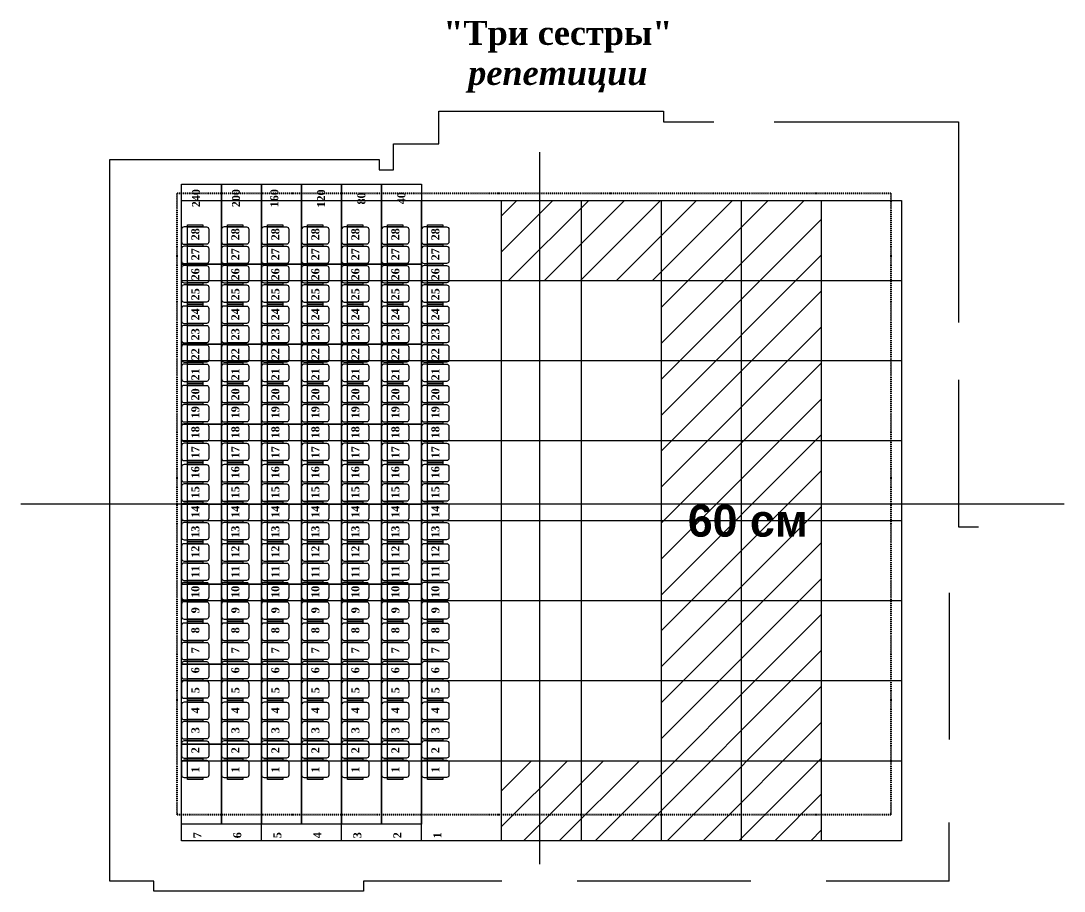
# Model space of a CAD drawing. Header units: millimetres. Extents: x -520232 to 211296, y -156633 to 78411.
# Drawn here: x -342989 to -316911, y -95142 to -73392 of the extents above; entities that cross this region are included whole.
import ezdxf

# ---------------------------------------------------------------- set-up
doc = ezdxf.new("R2010")
doc.units = ezdxf.units.MM
doc.linetypes.add('штрихпунктирнаяX2', pattern=[50.8, 25.4, -12.7, 0, -12.7])
for name, color, linetype in [('Декорации', 10, 'Continuous'), ('Оси', 7, 'Continuous'), ('Партер', 7, 'Continuous'), ('План галлереи', 7, 'Continuous'), ('План планшет1', 7, 'Continuous')]:
    doc.layers.add(name, color=color, linetype=linetype)
doc.layers.add('Сидения и станки', color=7, linetype='Continuous', lineweight=25)
doc.styles.get("Standard").update_dxf_attribs({"font": 'arial.ttf', "height": 300})

# ---------------------------------------------------------------- blocks, each defined once
blk = doc.blocks.new('A$C20D4365F')
at = {"layer": 'Сидения и станки'}
for points in [[(-1121.25, 530), (-808.75, 530, -0.41421356), (-748.75, 470), (-748.75, 0), (-1181.25, 0), (-1181.25, 470, -0.41421356)], [(-638.75, 530), (-326.25, 530, -0.41421356), (-266.25, 470), (-266.25, 0), (-698.75, 0), (-698.75, 470, -0.41421356)], [(-156.25, 530), (156.25, 530, -0.41421356), (216.25, 470), (216.25, 0), (-216.25, 0), (-216.25, 470, -0.41421356)], [(326.25, 530), (638.75, 530, -0.41421356), (698.75, 470), (698.75, 0), (266.25, 0), (266.25, 470, -0.41421356)], [(-748.75, 0), (-1181.25, 0), (-1181.25, -90, 0.41421356), (-1121.25, -150), (-808.75, -150, 0.41421356), (-748.75, -90)], [(-266.25, 0), (-698.75, 0), (-698.75, -90, 0.41421356), (-638.75, -150), (-326.25, -150, 0.41421356), (-266.25, -90)], [(216.25, 0), (-216.25, 0), (-216.25, -90, 0.41421356), (-156.25, -150), (156.25, -150, 0.41421356), (216.25, -90)], [(698.75, 0), (266.25, 0), (266.25, -90, 0.41421356), (326.25, -150), (638.75, -150, 0.41421356), (698.75, -90)]]:
    blk.add_lwpolyline(points, format="xyb", close=True, dxfattribs=at)
for points in [[(-1231.25, 380), (-1181.25, 380), (-1181.25, 0), (-1231.25, 0)], [(-748.75, 380), (-698.75, 380), (-698.75, 0), (-748.75, 0)], [(-266.25, 380), (-216.25, 380), (-216.25, 0), (-266.25, 0)], [(216.25, 380), (266.25, 380), (266.25, 0), (216.25, 0)], [(698.75, 380), (748.75, 380), (748.75, 0), (698.75, 0)]]:
    blk.add_lwpolyline(points, close=True, dxfattribs=at)
blk = doc.blocks.new('Партер 7х28')
at = {"layer": 'Партер'}
for points in [[(173801, -38869), (172801, -38869), (172801, -36869), (173801, -36869), (173801, -38869)], [(174801, -38869), (173801, -38869), (173801, -36869), (174801, -36869), (174801, -38869)], [(175801, -38869), (174801, -38869), (174801, -36869), (175801, -36869), (175801, -38869)], [(176801, -38869), (175801, -38869), (175801, -36869), (176801, -36869), (176801, -38869)], [(177801, -38869), (176801, -38869), (176801, -36869), (177801, -36869), (177801, -38869)], [(178801, -38869), (177801, -38869), (177801, -36869), (178801, -36869), (178801, -38869)], [(173801, -40869), (172801, -40869), (172801, -38869), (173801, -38869), (173801, -40869)], [(174801, -40869), (173801, -40869), (173801, -38869), (174801, -38869), (174801, -40869)], [(175801, -40869), (174801, -40869), (174801, -38869), (175801, -38869), (175801, -40869)], [(176801, -40869), (175801, -40869), (175801, -38869), (176801, -38869), (176801, -40869)], [(177801, -40869), (176801, -40869), (176801, -38869), (177801, -38869), (177801, -40869)], [(178801, -40869), (177801, -40869), (177801, -38869), (178801, -38869), (178801, -40869)], [(173801, -42869), (172801, -42869), (172801, -40869), (173801, -40869), (173801, -42869)], [(174801, -42869), (173801, -42869), (173801, -40869), (174801, -40869), (174801, -42869)], [(175801, -42869), (174801, -42869), (174801, -40869), (175801, -40869), (175801, -42869)], [(176801, -42869), (175801, -42869), (175801, -40869), (176801, -40869), (176801, -42869)], [(177801, -42869), (176801, -42869), (176801, -40869), (177801, -40869), (177801, -42869)], [(178801, -42869), (177801, -42869), (177801, -40869), (178801, -40869), (178801, -42869)], [(173801, -44869), (172801, -44869), (172801, -42869), (173801, -42869), (173801, -44869)], [(174801, -44869), (173801, -44869), (173801, -42869), (174801, -42869), (174801, -44869)], [(175801, -44869), (174801, -44869), (174801, -42869), (175801, -42869), (175801, -44869)], [(176801, -44869), (175801, -44869), (175801, -42869), (176801, -42869), (176801, -44869)], [(177801, -44869), (176801, -44869), (176801, -42869), (177801, -42869), (177801, -44869)], [(178801, -44869), (177801, -44869), (177801, -42869), (178801, -42869), (178801, -44869)], [(173801, -46869), (172801, -46869), (172801, -44869), (173801, -44869), (173801, -46869)], [(174801, -46869), (173801, -46869), (173801, -44869), (174801, -44869), (174801, -46869)], [(175801, -46869), (174801, -46869), (174801, -44869), (175801, -44869), (175801, -46869)], [(176801, -46869), (175801, -46869), (175801, -44869), (176801, -44869), (176801, -46869)], [(177801, -46869), (176801, -46869), (176801, -44869), (177801, -44869), (177801, -46869)], [(178801, -46869), (177801, -46869), (177801, -44869), (178801, -44869), (178801, -46869)], [(173801, -48869), (172801, -48869), (172801, -46869), (173801, -46869), (173801, -48869)], [(174801, -48869), (173801, -48869), (173801, -46869), (174801, -46869), (174801, -48869)], [(175801, -48869), (174801, -48869), (174801, -46869), (175801, -46869), (175801, -48869)], [(176801, -48869), (175801, -48869), (175801, -46869), (176801, -46869), (176801, -48869)], [(177801, -48869), (176801, -48869), (176801, -46869), (177801, -46869), (177801, -48869)], [(178801, -48869), (177801, -48869), (177801, -46869), (178801, -46869), (178801, -48869)], [(173801, -50869), (172801, -50869), (172801, -48869), (173801, -48869), (173801, -50869)], [(174801, -50869), (173801, -50869), (173801, -48869), (174801, -48869), (174801, -50869)], [(175801, -50869), (174801, -50869), (174801, -48869), (175801, -48869), (175801, -50869)], [(176801, -50869), (175801, -50869), (175801, -48869), (176801, -48869), (176801, -50869)], [(177801, -50869), (176801, -50869), (176801, -48869), (177801, -48869), (177801, -50869)], [(178801, -50869), (177801, -50869), (177801, -48869), (178801, -48869), (178801, -50869)], [(173801, -52869), (172801, -52869), (172801, -50869), (173801, -50869), (173801, -52869)], [(174801, -52869), (173801, -52869), (173801, -50869), (174801, -50869), (174801, -52869)], [(175801, -52869), (174801, -52869), (174801, -50869), (175801, -50869), (175801, -52869)], [(176801, -52869), (175801, -52869), (175801, -50869), (176801, -50869), (176801, -52869)], [(177801, -52869), (176801, -52869), (176801, -50869), (177801, -50869), (177801, -52869)], [(178801, -52869), (177801, -52869), (177801, -50869), (178801, -50869), (178801, -52869)]]:
    blk.add_lwpolyline(points, dxfattribs=at)
at = {"layer": 'Сидения и станки', "rotation": 270}
for p in [(172953, -39121), (173953, -39121), (174953, -39121), (175953, -39121), (176953, -39121), (177953, -39121), (178953, -39121), (172953, -41101), (173953, -41101), (174953, -41101), (175953, -41101), (176953, -41101), (177953, -41101), (178953, -41101), (172953, -43081), (173953, -43081), (174953, -43081), (175953, -43081), (176953, -43081), (177953, -43081), (178953, -43081), (172953, -45061), (173953, -45061), (174953, -45061), (175953, -45061), (176953, -45061), (177953, -45061), (178953, -45061), (172953, -47041), (173953, -47041), (174953, -47041), (175953, -47041), (176953, -47041), (177953, -47041), (178953, -47041), (172953, -49021), (173953, -49021), (174953, -49021), (175953, -49021), (176953, -49021), (177953, -49021), (178953, -49021), (172953, -51001), (173953, -51001), (174953, -51001), (175953, -51001), (176953, -51001), (177953, -51001), (178953, -51001)]:
    blk.add_blockref('A$C20D4365F', p, dxfattribs=at)
at = {"layer": 'Партер', "color": 0, "char_height": 200, "width": 439.44, "rotation": 90}
for s, insert, attachment_point in [('{\\fTimes New Roman|b1|i0|c204|p18; 240}', (173163, -37449), 4), ('{\\fTimes New Roman|b1|i0|c204|p18; 200}', (174163, -37449), 4), ('{\\fTimes New Roman|b1|i0|c204|p18; 160}', (175121, -37449), 4), ('{\\fTimes New Roman|b1|i0|c204|p18;120}', (176291, -37229), 5), ('{\\fTimes New Roman|b1|i0|c204|p18;80}', (177296, -37229), 5), ('{\\fTimes New Roman|b1|i0|c204|p18; 40}', (178298, -37449), 4)]:
    blk.add_mtext(s, dxfattribs=dict(at, insert=insert, attachment_point=attachment_point))
at = {"layer": 'Партер', "color": 5, "char_height": 200, "rotation": 90}
for s, insert, width, attachment_point in [('{\\fTimes New Roman|b1|i0|c204|p18;  28}', (173148, -38427), 500, 4), ('{\\fTimes New Roman|b1|i0|c204|p18;  28}', (174148, -38427), 500, 4), ('{\\fTimes New Roman|b1|i0|c204|p18;  28}', (175148, -38427), 500, 4), ('{\\fTimes New Roman|b1|i0|c204|p18;  28}', (176148, -38427), 500, 4), ('{\\fTimes New Roman|b1|i0|c204|p18;  28}', (177148, -38427), 500, 4), ('{\\fTimes New Roman|b1|i0|c204|p18;  28}', (178148, -38427), 500, 4), ('{\\fTimes New Roman|b1|i0|c204|p18;  28}', (179148, -38427), 500, 4), ('{\\fTimes New Roman|b1|i0|c204|p18;  27}', (173148, -38927), 500, 4), ('{\\fTimes New Roman|b1|i0|c204|p18;  27}', (174148, -38927), 500, 4), ('{\\fTimes New Roman|b1|i0|c204|p18;  27}', (175148, -38927), 500, 4), ('{\\fTimes New Roman|b1|i0|c204|p18;  27}', (176148, -38927), 500, 4), ('{\\fTimes New Roman|b1|i0|c204|p18;  27}', (177148, -38927), 500, 4), ('{\\fTimes New Roman|b1|i0|c204|p18;  27}', (178148, -38927), 500, 4), ('{\\fTimes New Roman|b1|i0|c204|p18;  27}', (179148, -38927), 500, 4), ('{\\fTimes New Roman|b1|i0|c204|p18;  26}', (173148, -39427), 500, 4), ('{\\fTimes New Roman|b1|i0|c204|p18;  26}', (174148, -39427), 500, 4), ('{\\fTimes New Roman|b1|i0|c204|p18;  26}', (175148, -39427), 500, 4), ('{\\fTimes New Roman|b1|i0|c204|p18;  26}', (176148, -39427), 500, 4), ('{\\fTimes New Roman|b1|i0|c204|p18;  26}', (177148, -39427), 500, 4), ('{\\fTimes New Roman|b1|i0|c204|p18;  26}', (178148, -39427), 500, 4), ('{\\fTimes New Roman|b1|i0|c204|p18;  26}', (179148, -39427), 500, 4), ('{\\fTimes New Roman|b1|i0|c204|p18;  25}', (173148, -39927), 500, 4), ('{\\fTimes New Roman|b1|i0|c204|p18;  25}', (174148, -39927), 500, 4), ('{\\fTimes New Roman|b1|i0|c204|p18;  25}', (175148, -39927), 500, 4), ('{\\fTimes New Roman|b1|i0|c204|p18;  25}', (176148, -39927), 500, 4), ('{\\fTimes New Roman|b1|i0|c204|p18;  25}', (177148, -39927), 500, 4), ('{\\fTimes New Roman|b1|i0|c204|p18;  25}', (178148, -39927), 500, 4), ('{\\fTimes New Roman|b1|i0|c204|p18;  25}', (179148, -39927), 500, 4), ('{\\fTimes New Roman|b1|i0|c204|p18;  24}', (173148, -40427), 500, 4), ('{\\fTimes New Roman|b1|i0|c204|p18;  24}', (174148, -40427), 500, 4), ('{\\fTimes New Roman|b1|i0|c204|p18;  24}', (175148, -40427), 500, 4), ('{\\fTimes New Roman|b1|i0|c204|p18;  24}', (176148, -40427), 500, 4), ('{\\fTimes New Roman|b1|i0|c204|p18;  24}', (177148, -40427), 500, 4), ('{\\fTimes New Roman|b1|i0|c204|p18;  24}', (178148, -40427), 500, 4), ('{\\fTimes New Roman|b1|i0|c204|p18;  24}', (179148, -40427), 500, 4), ('{\\fTimes New Roman|b1|i0|c204|p18;  23}', (173148, -40927), 500, 4), ('{\\fTimes New Roman|b1|i0|c204|p18;  23}', (174148, -40927), 500, 4), ('{\\fTimes New Roman|b1|i0|c204|p18;  23}', (175148, -40927), 500, 4), ('{\\fTimes New Roman|b1|i0|c204|p18;  23}', (176148, -40927), 500, 4), ('{\\fTimes New Roman|b1|i0|c204|p18;  23}', (177148, -40927), 500, 4), ('{\\fTimes New Roman|b1|i0|c204|p18;  23}', (178148, -40927), 500, 4), ('{\\fTimes New Roman|b1|i0|c204|p18;  23}', (179148, -40927), 500, 4), ('{\\fTimes New Roman|b1|i0|c204|p18;  22}', (173148, -41427), 500, 4), ('{\\fTimes New Roman|b1|i0|c204|p18;  22}', (174148, -41427), 500, 4), ('{\\fTimes New Roman|b1|i0|c204|p18;  22}', (175148, -41427), 500, 4), ('{\\fTimes New Roman|b1|i0|c204|p18;  22}', (176148, -41427), 500, 4), ('{\\fTimes New Roman|b1|i0|c204|p18;  22}', (177148, -41427), 500, 4), ('{\\fTimes New Roman|b1|i0|c204|p18;  22}', (178148, -41427), 500, 4), ('{\\fTimes New Roman|b1|i0|c204|p18;  22}', (179148, -41427), 500, 4), ('{\\fTimes New Roman|b1|i0|c204|p18;  21}', (173148, -41927), 500, 4), ('{\\fTimes New Roman|b1|i0|c204|p18;  21}', (174148, -41927), 500, 4), ('{\\fTimes New Roman|b1|i0|c204|p18;  21}', (175148, -41927), 500, 4), ('{\\fTimes New Roman|b1|i0|c204|p18;  21}', (176148, -41927), 500, 4), ('{\\fTimes New Roman|b1|i0|c204|p18;  21}', (177148, -41927), 500, 4), ('{\\fTimes New Roman|b1|i0|c204|p18;  21}', (178148, -41927), 500, 4), ('{\\fTimes New Roman|b1|i0|c204|p18;  21}', (179148, -41927), 500, 4), ('{\\fTimes New Roman|b1|i0|c204|p18;  20}', (173148, -42427), 500, 4), ('{\\fTimes New Roman|b1|i0|c204|p18;  20}', (174148, -42427), 500, 4), ('{\\fTimes New Roman|b1|i0|c204|p18;  20}', (175148, -42427), 500, 4), ('{\\fTimes New Roman|b1|i0|c204|p18;  20}', (176148, -42427), 500, 4), ('{\\fTimes New Roman|b1|i0|c204|p18;  20}', (177148, -42427), 500, 4), ('{\\fTimes New Roman|b1|i0|c204|p18;  20}', (178148, -42427), 500, 4), ('{\\fTimes New Roman|b1|i0|c204|p18;  20}', (179148, -42427), 500, 4), ('{\\fTimes New Roman|b1|i0|c204|p18;  19}', (173148, -42874), 500, 4), ('{\\fTimes New Roman|b1|i0|c204|p18;  19}', (174148, -42874), 500, 4), ('{\\fTimes New Roman|b1|i0|c204|p18;  19}', (175148, -42874), 500, 4), ('{\\fTimes New Roman|b1|i0|c204|p18;  19}', (176148, -42874), 500, 4), ('{\\fTimes New Roman|b1|i0|c204|p18;  19}', (177148, -42874), 500, 4), ('{\\fTimes New Roman|b1|i0|c204|p18;  19}', (178148, -42874), 500, 4), ('{\\fTimes New Roman|b1|i0|c204|p18;  19}', (179148, -42874), 500, 4), ('{\\fTimes New Roman|b1|i0|c204|p18;  18}', (173148, -43374), 500, 4), ('{\\fTimes New Roman|b1|i0|c204|p18;  18}', (174148, -43374), 500, 4), ('{\\fTimes New Roman|b1|i0|c204|p18;  18}', (175148, -43374), 500, 4), ('{\\fTimes New Roman|b1|i0|c204|p18;  18}', (176148, -43374), 500, 4), ('{\\fTimes New Roman|b1|i0|c204|p18;  18}', (177148, -43374), 500, 4), ('{\\fTimes New Roman|b1|i0|c204|p18;  18}', (178148, -43374), 500, 4), ('{\\fTimes New Roman|b1|i0|c204|p18;  18}', (179148, -43374), 500, 4), ('{\\fTimes New Roman|b1|i0|c204|p18;  17}', (173148, -43874), 500, 4), ('{\\fTimes New Roman|b1|i0|c204|p18;  17}', (174148, -43874), 500, 4), ('{\\fTimes New Roman|b1|i0|c204|p18;  17}', (175148, -43874), 500, 4), ('{\\fTimes New Roman|b1|i0|c204|p18;  17}', (176148, -43874), 500, 4), ('{\\fTimes New Roman|b1|i0|c204|p18;  17}', (177148, -43874), 500, 4), ('{\\fTimes New Roman|b1|i0|c204|p18;  17}', (178148, -43874), 500, 4), ('{\\fTimes New Roman|b1|i0|c204|p18;  17}', (179148, -43874), 500, 4), ('{\\fTimes New Roman|b1|i0|c204|p18;  16}', (173148, -44374), 500, 4), ('{\\fTimes New Roman|b1|i0|c204|p18;  16}', (174148, -44374), 500, 4), ('{\\fTimes New Roman|b1|i0|c204|p18;  16}', (175148, -44374), 500, 4), ('{\\fTimes New Roman|b1|i0|c204|p18;  16}', (176148, -44374), 500, 4), ('{\\fTimes New Roman|b1|i0|c204|p18;  16}', (177148, -44374), 500, 4), ('{\\fTimes New Roman|b1|i0|c204|p18;  16}', (178148, -44374), 500, 4), ('{\\fTimes New Roman|b1|i0|c204|p18;  16}', (179148, -44374), 500, 4), ('{\\fTimes New Roman|b1|i0|c204|p18;  15}', (173148, -44874), 500, 4), ('{\\fTimes New Roman|b1|i0|c204|p18;  15}', (174148, -44874), 500, 4), ('{\\fTimes New Roman|b1|i0|c204|p18;  15}', (175148, -44874), 500, 4), ('{\\fTimes New Roman|b1|i0|c204|p18;  15}', (176148, -44874), 500, 4), ('{\\fTimes New Roman|b1|i0|c204|p18;  15}', (177148, -44874), 500, 4), ('{\\fTimes New Roman|b1|i0|c204|p18;  15}', (178148, -44874), 500, 4), ('{\\fTimes New Roman|b1|i0|c204|p18;  15}', (179148, -44874), 500, 4), ('{\\fTimes New Roman|b1|i0|c204|p18;  14}', (173148, -45360), 500, 4), ('{\\fTimes New Roman|b1|i0|c204|p18;  14}', (174148, -45360), 500, 4), ('{\\fTimes New Roman|b1|i0|c204|p18;  14}', (175148, -45360), 500, 4), ('{\\fTimes New Roman|b1|i0|c204|p18;  14}', (176148, -45360), 500, 4), ('{\\fTimes New Roman|b1|i0|c204|p18;  14}', (177148, -45360), 500, 4), ('{\\fTimes New Roman|b1|i0|c204|p18;  14}', (178148, -45360), 500, 4), ('{\\fTimes New Roman|b1|i0|c204|p18;  14}', (179148, -45360), 500, 4), ('{\\fTimes New Roman|b1|i0|c204|p18;  13}', (173148, -45860), 500, 4), ('{\\fTimes New Roman|b1|i0|c204|p18;  13}', (174148, -45860), 500, 4), ('{\\fTimes New Roman|b1|i0|c204|p18;  13}', (175148, -45860), 500, 4), ('{\\fTimes New Roman|b1|i0|c204|p18;  13}', (176148, -45860), 500, 4), ('{\\fTimes New Roman|b1|i0|c204|p18;  13}', (177148, -45860), 500, 4), ('{\\fTimes New Roman|b1|i0|c204|p18;  13}', (178148, -45860), 500, 4), ('{\\fTimes New Roman|b1|i0|c204|p18;  13}', (179148, -45860), 500, 4), ('{\\fTimes New Roman|b1|i0|c204|p18;  12}', (173148, -46360), 500, 4), ('{\\fTimes New Roman|b1|i0|c204|p18;  12}', (174148, -46360), 500, 4), ('{\\fTimes New Roman|b1|i0|c204|p18;  12}', (175148, -46360), 500, 4), ('{\\fTimes New Roman|b1|i0|c204|p18;  12}', (176148, -46360), 500, 4), ('{\\fTimes New Roman|b1|i0|c204|p18;  12}', (177148, -46360), 500, 4), ('{\\fTimes New Roman|b1|i0|c204|p18;  12}', (178148, -46360), 500, 4), ('{\\fTimes New Roman|b1|i0|c204|p18;  12}', (179148, -46360), 500, 4), ('{\\fTimes New Roman|b1|i0|c204|p18;  11}', (173148, -46860), 500, 4), ('{\\fTimes New Roman|b1|i0|c204|p18;  11}', (174148, -46860), 500, 4), ('{\\fTimes New Roman|b1|i0|c204|p18;  11}', (175148, -46860), 500, 4), ('{\\fTimes New Roman|b1|i0|c204|p18;  11}', (176148, -46860), 500, 4), ('{\\fTimes New Roman|b1|i0|c204|p18;  11}', (177148, -46860), 500, 4), ('{\\fTimes New Roman|b1|i0|c204|p18;  11}', (178148, -46860), 500, 4), ('{\\fTimes New Roman|b1|i0|c204|p18;  11}', (179148, -46860), 500, 4), ('{\\fTimes New Roman|b1|i0|c204|p18;  10}', (173148, -47360), 500, 4), ('{\\fTimes New Roman|b1|i0|c204|p18;  10}', (174148, -47360), 500, 4), ('{\\fTimes New Roman|b1|i0|c204|p18;  10}', (175148, -47360), 500, 4), ('{\\fTimes New Roman|b1|i0|c204|p18;  10}', (176148, -47360), 500, 4), ('{\\fTimes New Roman|b1|i0|c204|p18;  10}', (177148, -47360), 500, 4), ('{\\fTimes New Roman|b1|i0|c204|p18;  10}', (178148, -47360), 500, 4), ('{\\fTimes New Roman|b1|i0|c204|p18;  10}', (179148, -47360), 500, 4), ('{\\fTimes New Roman|b1|i0|c204|p18;  9}', (173148, -47747), 500, 4), ('{\\fTimes New Roman|b1|i0|c204|p18;  9}', (174148, -47747), 500, 4), ('{\\fTimes New Roman|b1|i0|c204|p18;  9}', (175148, -47747), 500, 4), ('{\\fTimes New Roman|b1|i0|c204|p18;  9}', (176148, -47747), 500, 4), ('{\\fTimes New Roman|b1|i0|c204|p18;  9}', (177148, -47747), 500, 4), ('{\\fTimes New Roman|b1|i0|c204|p18;  9}', (178148, -47747), 500, 4), ('{\\fTimes New Roman|b1|i0|c204|p18;  9}', (179148, -47747), 500, 4), ('{\\fTimes New Roman|b1|i0|c204|p18;  8}', (173148, -48247), 500, 4), ('{\\fTimes New Roman|b1|i0|c204|p18;  8}', (174148, -48247), 500, 4), ('{\\fTimes New Roman|b1|i0|c204|p18;  8}', (175148, -48247), 500, 4), ('{\\fTimes New Roman|b1|i0|c204|p18;  8}', (176148, -48247), 500, 4), ('{\\fTimes New Roman|b1|i0|c204|p18;  8}', (177148, -48247), 500, 4), ('{\\fTimes New Roman|b1|i0|c204|p18;  8}', (178148, -48247), 500, 4), ('{\\fTimes New Roman|b1|i0|c204|p18;  8}', (179148, -48247), 500, 4), ('{\\fTimes New Roman|b1|i0|c204|p18;  7}', (173148, -48747), 500, 4), ('{\\fTimes New Roman|b1|i0|c204|p18;  7}', (174148, -48747), 500, 4), ('{\\fTimes New Roman|b1|i0|c204|p18;  7}', (175148, -48747), 500, 4), ('{\\fTimes New Roman|b1|i0|c204|p18;  7}', (176148, -48747), 500, 4), ('{\\fTimes New Roman|b1|i0|c204|p18;  7}', (177148, -48747), 500, 4), ('{\\fTimes New Roman|b1|i0|c204|p18;  7}', (178148, -48747), 500, 4), ('{\\fTimes New Roman|b1|i0|c204|p18;  7}', (179148, -48747), 500, 4), ('{\\fTimes New Roman|b1|i0|c204|p18;  6}', (173148, -49247), 500, 4), ('{\\fTimes New Roman|b1|i0|c204|p18;  6}', (174148, -49247), 500, 4), ('{\\fTimes New Roman|b1|i0|c204|p18;  6}', (175148, -49247), 500, 4), ('{\\fTimes New Roman|b1|i0|c204|p18;  6}', (176148, -49247), 500, 4), ('{\\fTimes New Roman|b1|i0|c204|p18;  6}', (177148, -49247), 500, 4), ('{\\fTimes New Roman|b1|i0|c204|p18;  6}', (178148, -49247), 500, 4), ('{\\fTimes New Roman|b1|i0|c204|p18;  6}', (179148, -49247), 500, 4), ('{\\fTimes New Roman|b1|i0|c204|p18;  5}', (173148, -49747), 500, 4), ('{\\fTimes New Roman|b1|i0|c204|p18;  5}', (174148, -49747), 500, 4), ('{\\fTimes New Roman|b1|i0|c204|p18;  5}', (175148, -49747), 500, 4), ('{\\fTimes New Roman|b1|i0|c204|p18;  5}', (176148, -49747), 500, 4), ('{\\fTimes New Roman|b1|i0|c204|p18;  5}', (177148, -49747), 500, 4), ('{\\fTimes New Roman|b1|i0|c204|p18;  5}', (178148, -49747), 500, 4), ('{\\fTimes New Roman|b1|i0|c204|p18;  5}', (179148, -49747), 500, 4), ('{\\fTimes New Roman|b1|i0|c204|p18;  4}', (173148, -50250), 503.54, 4), ('{\\fTimes New Roman|b1|i0|c204|p18;  4}', (174148, -50250), 503.54, 4), ('{\\fTimes New Roman|b1|i0|c204|p18;  4}', (175148, -50250), 503.54, 4), ('{\\fTimes New Roman|b1|i0|c204|p18;  4}', (176148, -50250), 503.54, 4), ('{\\fTimes New Roman|b1|i0|c204|p18;  4}', (177148, -50250), 503.54, 4), ('{\\fTimes New Roman|b1|i0|c204|p18;  4}', (178148, -50250), 503.54, 4), ('{\\fTimes New Roman|b1|i0|c204|p18;  4}', (179148, -50250), 503.54, 4), ('{\\fTimes New Roman|b1|i0|c204|p18;  3}', (173148, -50745), 498, 4), ('{\\fTimes New Roman|b1|i0|c204|p18;  3}', (174148, -50745), 498, 4), ('{\\fTimes New Roman|b1|i0|c204|p18;  3}', (175148, -50745), 498, 4), ('{\\fTimes New Roman|b1|i0|c204|p18;  3}', (176148, -50745), 498, 4), ('{\\fTimes New Roman|b1|i0|c204|p18;  3}', (177148, -50745), 498, 4), ('{\\fTimes New Roman|b1|i0|c204|p18;  3}', (178148, -50745), 498, 4), ('{\\fTimes New Roman|b1|i0|c204|p18;  3}', (179148, -50745), 498, 4), ('{\\fTimes New Roman|b1|i0|c204|p18;  2 }', (173148, -51247), 500, 4), ('{\\fTimes New Roman|b1|i0|c204|p18;  2 }', (174148, -51247), 500, 4), ('{\\fTimes New Roman|b1|i0|c204|p18;  2 }', (175148, -51247), 500, 4), ('{\\fTimes New Roman|b1|i0|c204|p18;  2 }', (176148, -51247), 500, 4), ('{\\fTimes New Roman|b1|i0|c204|p18;  2 }', (177148, -51247), 500, 4), ('{\\fTimes New Roman|b1|i0|c204|p18;  2 }', (178148, -51247), 500, 4), ('{\\fTimes New Roman|b1|i0|c204|p18;  2 }', (179148, -51247), 500, 4), ('{\\fTimes New Roman|b1|i0|c204|p18;1}', (173147, -51503), 500, 5), ('{\\fTimes New Roman|b1|i0|c204|p18;1}', (174147, -51503), 500, 5), ('{\\fTimes New Roman|b1|i0|c204|p18;1}', (175147, -51503), 500, 5), ('{\\fTimes New Roman|b1|i0|c204|p18;1}', (176147, -51503), 500, 5), ('{\\fTimes New Roman|b1|i0|c204|p18;1}', (177147, -51503), 500, 5), ('{\\fTimes New Roman|b1|i0|c204|p18;1}', (178147, -51503), 500, 5), ('{\\fTimes New Roman|b1|i0|c204|p18;1}', (179147, -51503), 500, 5), ('{\\fTimes New Roman|b1|i0|c204|p18;  7}', (173196, -53370), 500.97, 4), ('{\\fTimes New Roman|b1|i0|c204|p18;  6}', (174196, -53370), 500.97, 4), ('{\\fTimes New Roman|b1|i0|c204|p18;  5}', (175196, -53370), 500.97, 4), ('{\\fTimes New Roman|b1|i0|c204|p18;  4}', (176196, -53370), 500.97, 4), ('{\\fTimes New Roman|b1|i0|c204|p18;  3}', (177196, -53370), 500.97, 4), ('{\\fTimes New Roman|b1|i0|c204|p18;  2}', (178196, -53370), 500.97, 4), ('{\\fTimes New Roman|b1|i0|c204|p18;  1}', (179196, -53370), 500.97, 4)]:
    blk.add_mtext(s, dxfattribs=dict(at, insert=insert, width=width, attachment_point=attachment_point))

msp = doc.modelspace()

# ---------------------------------------------------------------- hatches: boundary and pattern name
at = {"layer": 'Декорации', "lineweight": 13}
h = msp.add_hatch(dxfattribs=at)
h.set_pattern_fill('ANSI31', color=256, scale=200)
h.set_pattern_definition([(45, (0, 30000), (-449.0128, 449.0128), [])])
h.paths.add_polyline_path([(-322972.965, -77881.631), (-330972.965, -77881.631), (-330972.965, -79881.631), (-326972.965, -79881.631), (-326972.965, -91881.631), (-330972.965, -91881.631), (-330972.965, -93881.631), (-322972.965, -93881.631)])

# ---------------------------------------------------------------- linework, layer by layer
msp.add_lwpolyline([(-330972.965, -77881.631), (-322972.965, -77881.631), (-322972.965, -93881.631), (-330972.965, -93881.631), (-330972.965, -91881.631), (-326972.965, -91881.631), (-326972.965, -79881.631), (-330972.965, -79881.631), (-330972.965, -77881.631)], dxfattribs=at)
at = {"layer": 'Оси'}
for p, q in [((-330026.465, -76670.089), (-330026.465, -94467.016)), ((-316911.148, -85471.131), (-342988.785, -85471.131))]:
    msp.add_line(p, q, dxfattribs=at)
at = {"layer": 'План галлереи', "linetype": 'штрихпунктирнаяX2', "lineweight": 40}
for p, q in [((-339089.965, -77703.631), (-339089.965, -93238.631)), ((-321242.965, -77703.631), (-339089.965, -77703.631)), ((-321242.965, -77703.631), (-321242.965, -93238.631)), ((-321242.965, -93238.631), (-339089.965, -93238.631))]:
    msp.add_line(p, q, dxfattribs=at)
at = {"layer": 'План планшет1', "color": 254}
for p, q in [((-332543.965, -76462.631), (-332543.965, -75651.631)), ((-332543.965, -75651.631), (-326927.965, -75651.631)), ((-326927.965, -75651.631), (-326927.965, -75919.631)), ((-326927.965, -75919.631), (-325667.965, -75919.631)), ((-324155.965, -75919.631), (-319547.965, -75919.631)), ((-319547.965, -75919.631), (-319547.965, -80930.631)), ((-333675.965, -77116.631), (-333675.965, -76462.631)), ((-333675.965, -76462.631), (-332543.965, -76462.631)), ((-340767.965, -94894.631), (-340767.965, -76856.631)), ((-340767.965, -76856.631), (-334034.965, -76856.631)), ((-334034.965, -76856.631), (-334034.965, -77116.631)), ((-334034.965, -77116.631), (-334034.965, -77116.631)), ((-334034.965, -77116.631), (-333675.965, -77116.631)), ((-338972.965, -93881.631), (-338972.965, -77881.631)), ((-338972.965, -77881.631), (-320972.965, -77881.631)), ((-336972.965, -93881.631), (-336972.965, -77881.631)), ((-334972.965, -93881.631), (-334972.965, -77881.631)), ((-332972.965, -93881.631), (-332972.965, -77881.631)), ((-330972.965, -93881.631), (-330972.965, -77881.631)), ((-328972.965, -93881.631), (-328972.965, -77881.631)), ((-326972.965, -93881.631), (-326972.965, -77881.631)), ((-324972.965, -93881.631), (-324972.965, -77881.631)), ((-322972.965, -93881.631), (-322972.965, -77881.631)), ((-320972.965, -77881.631), (-320972.965, -93881.631)), ((-338972.965, -79881.631), (-320972.965, -79881.631)), ((-338972.965, -81881.631), (-320972.965, -81881.631)), ((-319547.965, -82365.631), (-319547.965, -86035.631)), ((-338972.965, -83881.631), (-320972.965, -83881.631)), ((-338972.965, -85881.631), (-320972.965, -85881.631)), ((-319547.965, -86035.631), (-319047.965, -86035.631)), ((-338972.965, -87881.631), (-320972.965, -87881.631)), ((-319785.965, -87689.631), (-319785.965, -91354.631)), ((-338972.965, -89881.631), (-320972.965, -89881.631)), ((-338972.965, -91881.631), (-320972.965, -91881.631)), ((-319785.965, -94894.631), (-319785.965, -93423.631)), ((-320972.965, -93881.631), (-338972.965, -93881.631)), ((-339666.965, -94894.631), (-340767.965, -94894.631)), ((-339666.965, -95141.631), (-339666.965, -94894.631)), ((-330965.965, -94894.631), (-334423.965, -94894.631)), ((-334423.965, -94894.631), (-334423.965, -95141.631)), ((-324738.965, -94894.631), (-329086.965, -94894.631)), ((-319785.965, -94894.631), (-322861.965, -94894.631)), ((-334423.965, -95141.631), (-339666.965, -95141.631))]:
    msp.add_line(p, q, dxfattribs=at)

# ---------------------------------------------------------------- block references
at = {"layer": 'Декорации', "lineweight": 13}
msp.add_blockref('Партер 7х28', (-511773.68, -40601.703), dxfattribs=at)

# ---------------------------------------------------------------- texts
at = {"layer": 'Декорации', "lineweight": 13, "insert": (-326318.582, -85482.971), "char_height": 800, "attachment_point": 1}
msp.add_mtext_dynamic_manual_height_columns('{\\fArial|b1|i0|c204|p34;60 см}', width=3634.44529, gutter_width=1500, heights=[2044.437], dxfattribs=at)
at = {"layer": 'Партер', "insert": (-329566.127, -74290.133), "char_height": 600, "width": 15854.2162, "attachment_point": 5}
msp.add_mtext('{\\fTimes New Roman|b1|i0|c204|p18;"Три сестры"\\P\\fTimes New Roman|b1|i1|c204|p18;репетиции}', dxfattribs=at)

doc.saveas('drawing.dxf')
